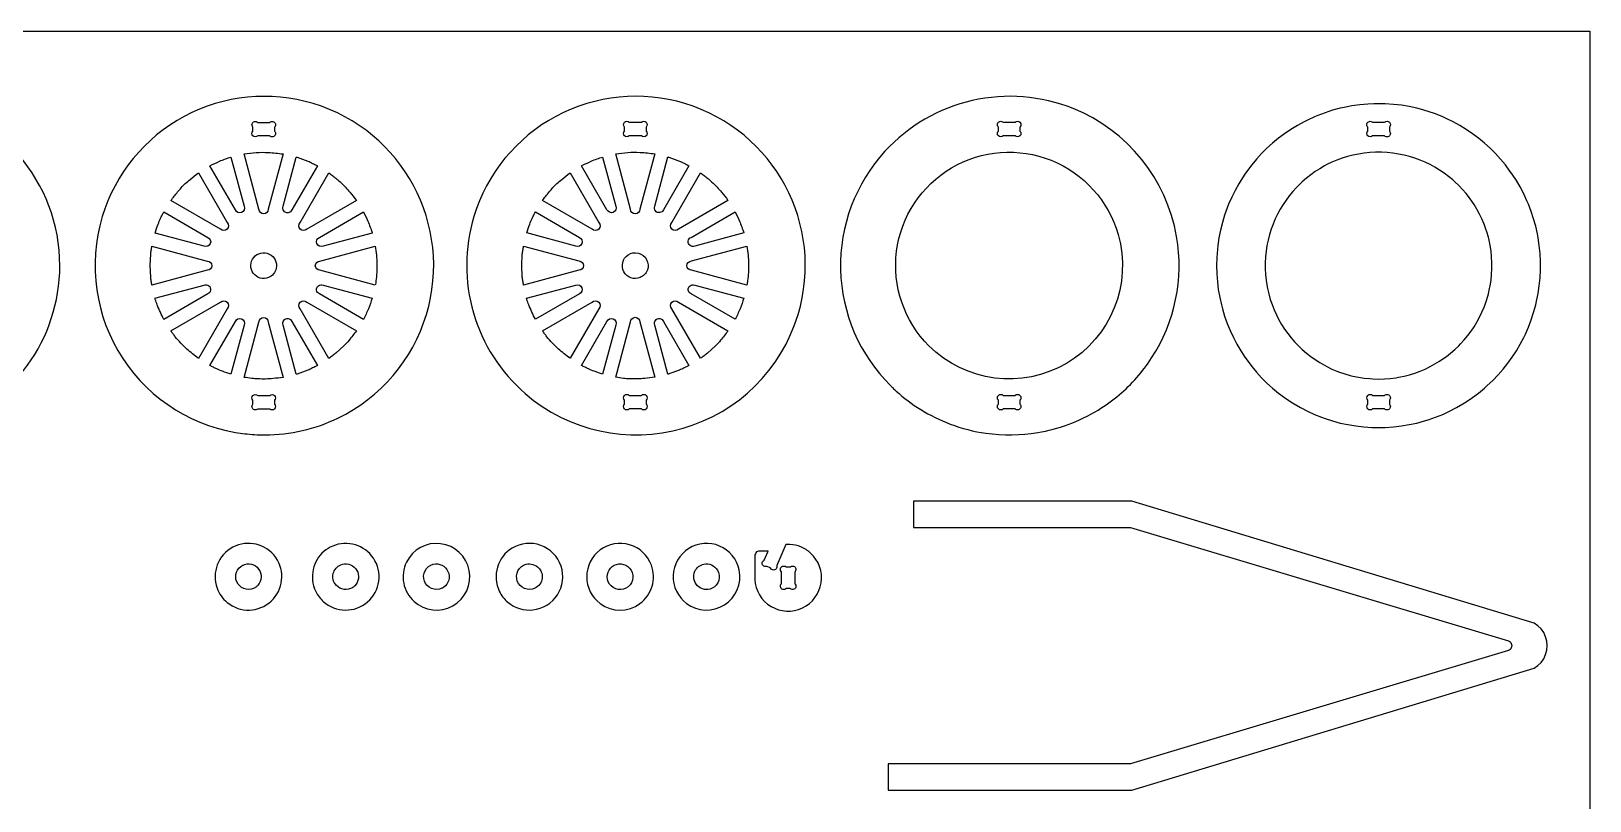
# Model space of a CAD drawing. Extents: x -21.6 to 50.9, y 1.1 to 40.4.
# Drawn here: x 22.16 to 50.91, y 26.18 to 40.38 of the extents above; entities that cross this region are included whole.
import ezdxf

# ---------------------------------------------------------------- set-up
doc = ezdxf.new("R2010")
doc.units = 0
doc.header["$MEASUREMENT"] = 0
doc.layers.get('0').update_dxf_attribs({"linetype": 'CONTINUOUS'})
doc.layers.add('SECTIONCUTEDGES', color=18, linetype='CONTINUOUS')

msp = doc.modelspace()

# ---------------------------------------------------------------- linework, layer by layer
for points in [[(50.915, 40.384), (50.915, 1.081), (-21.593, 1.081), (-21.593, 40.384)], [(49.102, 36.219), (49.092, 36.325), (49.076, 36.428), (49.055, 36.53), (49.043, 36.581), (49.015, 36.68), (48.999, 36.729), (48.963, 36.825), (48.924, 36.919), (48.88, 37.01), (48.831, 37.099), (48.779, 37.185), (48.751, 37.228), (48.693, 37.31), (48.631, 37.389), (48.565, 37.464), (48.496, 37.537), (48.423, 37.606), (48.386, 37.64), (48.308, 37.704), (48.228, 37.764), (48.144, 37.82), (48.058, 37.873), (47.969, 37.921), (47.878, 37.965), (47.784, 38.005), (47.688, 38.04), (47.59, 38.07), (47.489, 38.096), (47.387, 38.117), (47.283, 38.133), (47.178, 38.144), (47.071, 38.149), (46.963, 38.149), (46.856, 38.144), (46.751, 38.133), (46.647, 38.117), (46.545, 38.096), (46.444, 38.07), (46.346, 38.04), (46.25, 38.005), (46.156, 37.965), (46.065, 37.921), (46.02, 37.897), (45.932, 37.847), (45.847, 37.793), (45.765, 37.734), (45.686, 37.672), (45.611, 37.606), (45.538, 37.537), (45.503, 37.501), (45.435, 37.427), (45.371, 37.349), (45.311, 37.269), (45.255, 37.185), (45.202, 37.099), (45.154, 37.01), (45.11, 36.919), (45.07, 36.825), (45.035, 36.729), (45.005, 36.631), (44.979, 36.53), (44.958, 36.428), (44.942, 36.325), (44.931, 36.219), (44.926, 36.112), (44.926, 36.004), (44.931, 35.897), (44.942, 35.792), (44.949, 35.74), (44.968, 35.637), (44.991, 35.535), (45.019, 35.436), (45.052, 35.339), (45.09, 35.244), (45.132, 35.151), (45.178, 35.061), (45.228, 34.974), (45.283, 34.889), (45.341, 34.807), (45.403, 34.728), (45.469, 34.652), (45.538, 34.579), (45.611, 34.51), (45.686, 34.444), (45.765, 34.382), (45.847, 34.324), (45.932, 34.269), (46.02, 34.219), (46.065, 34.195), (46.156, 34.151), (46.25, 34.112), (46.298, 34.093), (46.395, 34.061), (46.494, 34.032), (46.545, 34.02), (46.647, 33.999), (46.751, 33.983), (46.856, 33.973), (46.909, 33.969), (47.017, 33.966), (47.125, 33.969), (47.231, 33.977), (47.335, 33.991), (47.387, 33.999), (47.489, 34.02), (47.59, 34.046), (47.688, 34.076), (47.784, 34.112), (47.878, 34.151), (47.969, 34.195), (48.058, 34.244), (48.144, 34.296), (48.186, 34.324), (48.268, 34.382), (48.347, 34.444), (48.423, 34.51), (48.496, 34.579), (48.531, 34.615), (48.599, 34.689), (48.662, 34.767), (48.723, 34.847), (48.779, 34.931), (48.831, 35.017), (48.88, 35.106), (48.924, 35.197), (48.963, 35.291), (48.982, 35.339), (49.015, 35.436), (49.043, 35.535), (49.066, 35.637), (49.076, 35.688), (49.092, 35.792), (49.102, 35.897), (49.108, 36.004), (49.108, 36.112)]]:
    msp.add_lwpolyline(points, close=True)
at = {"layer": 'SECTIONCUTEDGES'}
for points in [[(17.032, 34.233, 0.325322), (20.525, 33.087, 0.325497), (22.689, 36.057, 0.371858), (20.022, 39.147, 0.371962), (16.576, 36.961, 0.115164), (16.486, 35.543, 0.115322)], [(26.475, 32.936, 0.112364), (27.819, 33.245, 0.210055), (29.452, 35.155, 0.414116), (27.364, 39.048, 0.414311), (23.472, 36.962, 0.221929), (23.851, 34.344, 0.222236), (26.099, 32.957, 0.015157), (26.281, 32.941, 0.014233)], [(31.276, 33.697, 0.254136), (34.188, 33.059, 0.254134), (36.308, 35.156, 0.414116), (34.22, 39.049, 0.414311), (30.328, 36.963, 0.14489), (30.319, 35.19, 0.144775)], [(38.117, 33.745, 0.048565), (38.573, 33.402, 0.045826), (39.116, 33.135, 0.057671), (39.773, 32.967, 0.073449), (40.73, 32.979, 0.049668), (41.289, 33.126, 0.046635), (41.843, 33.394, 0.040326), (42.232, 33.674, 0.072135), (42.831, 34.355, 0.189941), (43.291, 36.595, 0.25932), (41.381, 38.956, 0.152812), (39.523, 39.104, 0.15269), (37.911, 38.167, 0.193513), (37.092, 35.986, 0.193448), (38.012, 33.846, 0.005813), (38.056, 33.802, 0.004363)], [(26.339, 38.702), (26.561, 38.702, -1), (26.649, 38.614), (26.649, 38.541, -1), (26.561, 38.452), (26.339, 38.452, -1), (26.251, 38.541), (26.251, 38.614, -1)], [(33.195, 38.703), (33.417, 38.703, -1), (33.505, 38.615), (33.505, 38.541, -1), (33.417, 38.453), (33.195, 38.453, -1), (33.107, 38.541), (33.107, 38.615, -1)], [(40.092, 38.703), (40.313, 38.703, -1), (40.402, 38.614), (40.402, 38.541, -1), (40.313, 38.453), (40.092, 38.453, -1), (40.003, 38.541), (40.003, 38.614, -1)], [(46.908, 38.703), (47.129, 38.703, -1), (47.218, 38.614), (47.218, 38.541, -1), (47.129, 38.453), (46.908, 38.453, -1), (46.819, 38.541), (46.819, 38.614, -1)], [(25.846, 38.061), (26.089, 37.155, -1), (25.927, 37.088), (25.458, 37.9, -0.012176), (25.634, 37.983, -0.019565), (25.746, 38.028, -0.009363), (25.796, 38.045, 0.003121)], [(26.807, 38.119), (26.534, 37.097, -1), (26.363, 37.097), (26.09, 38.118, -0.057699), (26.538, 38.146, -0.024823)], [(27.44, 37.902), (26.97, 37.088, -1), (26.808, 37.155), (27.051, 38.062, 0.006199), (27.061, 38.06, -0.0186), (27.07, 38.057), (27.264, 37.986, -0.018388), (27.352, 37.945, 0.006129)], [(32.702, 38.062), (32.945, 37.156, -1), (32.783, 37.089), (32.314, 37.9, -0.012176), (32.49, 37.984, -0.019565), (32.602, 38.029, -0.009363), (32.652, 38.046, 0.003121)], [(33.663, 38.119), (33.39, 37.098, -1), (33.219, 37.098), (32.945, 38.119, -0.057699), (33.393, 38.147, -0.024823)], [(34.296, 37.902), (33.826, 37.089, -1), (33.664, 37.156), (33.907, 38.063, 0.006199), (33.916, 38.061, -0.0186), (33.926, 38.058), (34.12, 37.987, -0.018388), (34.208, 37.946, 0.006129)], [(38.722, 34.579, -0.49076), (39.141, 37.863, -0.490919), (42.213, 36.631, -0.341454), (41.26, 34.255, -0.341597)], [(25.245, 37.769), (25.774, 36.853, -1), (25.653, 36.732), (24.738, 37.261, -0.014778), (24.861, 37.417, -0.028539), (25.004, 37.571, -0.018438), (25.093, 37.649, -0.011345)], [(28.16, 37.261), (27.244, 36.732, -1), (27.123, 36.853), (27.652, 37.769, 0.006303), (27.717, 37.721, -0.01891), (27.781, 37.673, -0.017187), (27.858, 37.605, -0.012321), (27.959, 37.505, -0.018926), (28.042, 37.411, -0.012469)], [(32.101, 37.77), (32.63, 36.854, -1), (32.509, 36.733), (31.594, 37.262, -0.014778), (31.717, 37.418, -0.028539), (31.86, 37.572, -0.018438), (31.949, 37.65, -0.011345)], [(35.015, 37.262), (34.1, 36.733, -1), (33.979, 36.854), (34.508, 37.769, 0.006303), (34.573, 37.722, -0.01891), (34.637, 37.674, -0.017187), (34.714, 37.606, -0.012321), (34.815, 37.505, -0.018926), (34.898, 37.412, -0.012469)], [(24.606, 37.048), (25.418, 36.579, -1), (25.351, 36.417), (24.446, 36.66, -0.012918), (24.502, 36.821, -0.018758), (24.547, 36.93, -0.010898), (24.576, 36.989, 0.003632)], [(28.452, 36.66), (27.546, 36.417, -1), (27.479, 36.579), (28.291, 37.048, -0.026072), (28.371, 36.88, -0.02074)], [(31.462, 37.049), (32.274, 36.58, -1), (32.207, 36.418), (31.302, 36.661, -0.012918), (31.357, 36.822, -0.018758), (31.403, 36.93, -0.010898), (31.432, 36.99, 0.003632)], [(35.308, 36.661), (34.402, 36.418, -1), (34.334, 36.58), (35.147, 37.049, -0.026072), (35.227, 36.881, -0.020703)], [(24.388, 36.417), (25.409, 36.143, -1), (25.409, 35.972), (24.388, 35.699, 0.006429), (24.376, 35.772, -0.01929), (24.365, 35.846), (24.355, 36.058), (24.365, 36.269, -0.018896), (24.376, 36.343, 0.006298)], [(26.54, 35.838, -0.781821), (26.266, 36.209, -0.781093), (26.682, 36.01, -0.122906), (26.632, 35.906, -0.122447)], [(28.509, 35.699), (27.488, 35.972, -1), (27.488, 36.143), (28.509, 36.417, -0.035509), (28.539, 36.087, -0.037792), (28.521, 35.777, -0.007975), (28.516, 35.738, 0.002658)], [(31.244, 36.417), (32.265, 36.144, -1), (32.265, 35.973), (31.244, 35.7, 0.006429), (31.232, 35.773, -0.01929), (31.221, 35.847), (31.21, 36.059), (31.221, 36.27, -0.018896), (31.231, 36.344, 0.006298)], [(33.394, 35.838, -0.385134), (33.094, 35.946, -0.384041), (33.171, 36.256, -0.445044), (33.514, 36.171, -0.443903)], [(35.365, 35.7), (34.344, 35.973, -1), (34.344, 36.144), (35.365, 36.417, -0.035509), (35.395, 36.088, -0.037792), (35.377, 35.778, -0.007975), (35.371, 35.739, 0.002658)], [(24.444, 35.455), (25.351, 35.698, -1), (25.418, 35.536), (24.606, 35.067, -0.020623), (24.486, 35.333, -0.019978), (24.449, 35.436, -0.019766), (24.446, 35.446, 0.006588)], [(28.291, 35.067), (27.479, 35.536, -1), (27.546, 35.698), (28.451, 35.456, -0.023422), (28.381, 35.26, -0.022807)], [(31.3, 35.456), (32.207, 35.699, -1), (32.274, 35.537), (31.462, 35.068, -0.020623), (31.342, 35.334, -0.019978), (31.305, 35.437, -0.019766), (31.302, 35.446, 0.006588)], [(35.147, 35.068), (34.335, 35.537, -1), (34.402, 35.699), (35.307, 35.456, -0.023422), (35.237, 35.261, -0.022807)], [(24.738, 34.854), (25.653, 35.383, -1), (25.774, 35.262), (25.245, 34.347, -0.024397), (25.032, 34.52, -0.042082), (24.818, 34.746, -0.010889), (24.778, 34.8, 0.00363)], [(27.652, 34.347), (27.123, 35.262, -1), (27.244, 35.383), (28.159, 34.855, -0.014529), (28.024, 34.681, -0.022653), (27.929, 34.577), (27.781, 34.443, -0.018394), (27.717, 34.394, 0.006131)], [(31.593, 34.855), (32.509, 35.384, -1), (32.63, 35.263), (32.101, 34.348, -0.024397), (31.888, 34.52, -0.042082), (31.674, 34.747, -0.010889), (31.633, 34.801, 0.00363)], [(34.508, 34.348), (33.979, 35.263, -1), (34.1, 35.384), (35.015, 34.855, -0.014529), (34.88, 34.682, -0.022653), (34.785, 34.578), (34.637, 34.443, -0.018394), (34.573, 34.395, 0.006131)], [(25.458, 34.215), (25.927, 35.028, -1), (26.089, 34.96), (25.846, 34.055, -0.012234), (25.69, 34.109, -0.017991), (25.586, 34.152, -0.010478), (25.522, 34.183, 0.003492)], [(26.09, 33.997), (26.363, 35.018, -1), (26.534, 35.018), (26.807, 33.997, -0.013089), (26.625, 33.975, -0.036535), (26.344, 33.968, -0.015577), (26.231, 33.977, -0.012352)], [(27.051, 34.053), (26.808, 34.961, -1), (26.97, 35.028), (27.44, 34.214, 0.006248), (27.352, 34.17, -0.018746), (27.264, 34.129), (27.07, 34.058, -0.018599), (27.061, 34.056, 0.006199)], [(32.314, 34.216), (32.783, 35.028, -1), (32.945, 34.961), (32.702, 34.056, -0.012234), (32.546, 34.11, -0.017991), (32.442, 34.153, -0.010478), (32.378, 34.184, 0.003492)], [(32.946, 33.998), (33.219, 35.019, -1), (33.39, 35.019), (33.663, 33.998, -0.013089), (33.481, 33.976, -0.036535), (33.2, 33.969, -0.015577), (33.087, 33.978, -0.012352)], [(33.907, 34.054), (33.664, 34.961, -1), (33.826, 35.028), (34.296, 34.215, 0.006248), (34.208, 34.171, -0.018746), (34.12, 34.13), (33.926, 34.059, -0.018599), (33.917, 34.056, 0.006199)], [(26.649, 33.575), (26.649, 33.502, -1), (26.561, 33.413), (26.339, 33.413, -1), (26.251, 33.502), (26.251, 33.575, -1), (26.339, 33.663), (26.561, 33.663, -1)], [(33.107, 33.502), (33.107, 33.576, -1), (33.195, 33.664), (33.417, 33.664, -1), (33.505, 33.576), (33.505, 33.502, -1), (33.417, 33.414), (33.195, 33.414, -1)], [(40.313, 33.414), (40.092, 33.414, -1), (40.003, 33.502), (40.003, 33.575, -1), (40.092, 33.664), (40.313, 33.664, -1), (40.402, 33.575), (40.402, 33.502, -1)], [(47.129, 33.414), (46.908, 33.414, -1), (46.819, 33.502), (46.819, 33.575, -1), (46.908, 33.664), (47.129, 33.664, -1), (47.218, 33.575), (47.218, 33.502, -1)], [(25.777, 29.844, 0.875865), (26.671, 30.675, 0.875175), (25.591, 30.107, 0.066567), (25.666, 29.963, 0.066175)], [(27.549, 29.863, 0.379539), (28.365, 29.853, 0.379687), (28.473, 30.663, 0.173657), (28.141, 30.906, 0.170819), (27.723, 30.885, 0.163652), (27.437, 30.639, 0.156929), (27.35, 30.256, 0.095178), (27.411, 30.045, 0.091539)], [(29.223, 29.863, 0.721922), (30.24, 30.436, 0.721529), (29.082, 30.585, 0.161758), (29.033, 30.201, 0.161493)], [(31.032, 30.845, 0.18616), (30.763, 30.497, 0.183377), (30.796, 30.052, 0.110679), (30.954, 29.847, 0.201186), (31.414, 29.706, 0.481079), (31.935, 30.514, 0.48086)], [(32.657, 29.825, 0.331987), (33.392, 29.825, 0.331772), (33.603, 30.53, 0.501759), (32.658, 30.812, 0.501516)], [(34.251, 29.825, 0.311571), (34.949, 29.799, 0.311041), (35.222, 30.443, 0.525505), (34.29, 30.838, 0.524889)], [(36.084, 30.912), (35.915, 30.526, 0.08601), (35.916, 30.516, -0.186349), (35.913, 30.476, -0.284949), (35.858, 30.441, -0.285005), (35.801, 30.474, -0.066648), (35.8, 30.477, 0.145329), (35.798, 30.48), (35.731, 30.51, 0.07969), (35.72, 30.508, -0.210482), (35.675, 30.515, -0.269976), (35.646, 30.57, -0.269963), (35.68, 30.623, -0.065764), (35.683, 30.624, 0.145587), (35.685, 30.626), (35.758, 30.792), (35.577, 30.792, 0.146455), (35.544, 30.775, 0.196282), (35.511, 30.699), (35.511, 30.267, 0.533963), (36.389, 29.743, 0.533869), (36.54, 30.754, 0.08601), (36.361, 30.868, 0.087552), (36.158, 30.913, 0.020955), (36.121, 30.913, -0.006984)], [(26.261, 30.1, -0.40369), (25.954, 30.223, -0.406894), (26.066, 30.532, -0.358958), (26.357, 30.461, -0.355487), (26.344, 30.16, -0.056856), (26.305, 30.125, -0.057759)], [(28.054, 30.1, -0.167832), (27.893, 30.094, -0.173437), (27.766, 30.187, -0.243707), (27.741, 30.403, -0.244139), (27.903, 30.548, -0.337448), (28.168, 30.436, -0.338313), (28.13, 30.151, -0.047911), (28.092, 30.12, -0.054789)], [(29.739, 30.105, -0.439529), (29.415, 30.239, -0.443818), (29.577, 30.548, -0.36461), (29.85, 30.416, -0.361552), (29.769, 30.122, -0.021025), (29.754, 30.113, -0.021405)], [(31.453, 30.105, -0.439529), (31.129, 30.239, -0.443818), (31.291, 30.548, -0.136084), (31.414, 30.545, -0.127388), (31.526, 30.477, -0.098957), (31.57, 30.41, -0.12042), (31.586, 30.294, -0.128999), (31.544, 30.181, -0.130996)], [(32.807, 30.227, -0.393248), (32.917, 30.529, -0.392669), (33.227, 30.441, -0.436091), (33.133, 30.108, -0.435495)], [(34.722, 30.105, -0.318573), (34.454, 30.151, -0.315342), (34.406, 30.421, -0.235508), (34.569, 30.55, -0.318805), (34.822, 30.441, -0.211921), (34.846, 30.251, -0.211232)], [(36.162, 30.498, 0.08601), (36.171, 30.503, -0.186349), (36.208, 30.516, -0.284949), (36.263, 30.48, -0.285005), (36.255, 30.415, -0.066648), (36.253, 30.412, 0.145329), (36.251, 30.41), (36.251, 30.188, 0.08601), (36.256, 30.18, -0.186349), (36.269, 30.142, -0.284949), (36.233, 30.087, -0.285005), (36.167, 30.095, -0.066648), (36.165, 30.098, 0.145329), (36.162, 30.1), (36.089, 30.1, 0.08601), (36.081, 30.095, -0.186349), (36.044, 30.081, -0.284949), (35.988, 30.118, -0.285005), (35.996, 30.183, -0.066648), (35.999, 30.185, 0.145329), (36.001, 30.188), (36.001, 30.41, 0.08601), (35.996, 30.418, -0.186349), (35.983, 30.455, -0.284949), (36.019, 30.511, -0.285005), (36.084, 30.502, -0.066648), (36.087, 30.5, 0.145329), (36.089, 30.498)]]:
    msp.add_lwpolyline(points, format="xyb", close=True, dxfattribs=at)
for points in [[(46.892, 33.073), (47.03, 33.07), (47.142, 33.073), (47.291, 33.083), (47.438, 33.1), (47.582, 33.124), (47.724, 33.154), (47.864, 33.192), (47.932, 33.213), (48.068, 33.26), (48.2, 33.313), (48.328, 33.373), (48.454, 33.438), (48.575, 33.508), (48.635, 33.546), (48.751, 33.624), (48.863, 33.708), (48.971, 33.797), (49.023, 33.844), (49.125, 33.94), (49.221, 34.041), (49.313, 34.146), (49.4, 34.256), (49.482, 34.369), (49.559, 34.486), (49.63, 34.608), (49.695, 34.732), (49.726, 34.796), (49.783, 34.925), (49.833, 35.058), (49.878, 35.194), (49.916, 35.332), (49.933, 35.402), (49.961, 35.544), (49.982, 35.688), (49.997, 35.835), (50.004, 35.983), (50.004, 36.133), (49.997, 36.281), (49.982, 36.428), (49.961, 36.572), (49.948, 36.643), (49.916, 36.784), (49.878, 36.923), (49.833, 37.058), (49.783, 37.191), (49.755, 37.256), (49.695, 37.384), (49.63, 37.509), (49.559, 37.63), (49.482, 37.747), (49.442, 37.804), (49.357, 37.916), (49.268, 38.023), (49.174, 38.126), (49.075, 38.225), (48.971, 38.319), (48.863, 38.408), (48.751, 38.492), (48.635, 38.571), (48.515, 38.644), (48.391, 38.712), (48.264, 38.774), (48.2, 38.803), (48.068, 38.856), (47.932, 38.903), (47.794, 38.944), (47.724, 38.962), (47.582, 38.993), (47.438, 39.017), (47.291, 39.034), (47.142, 39.044), (47.004, 39.046), (46.929, 39.045), (46.817, 39.039), (46.669, 39.026), (46.523, 39.005), (46.38, 38.978), (46.309, 38.962), (46.17, 38.924), (46.033, 38.88), (45.9, 38.83), (45.834, 38.803), (45.706, 38.744), (45.642, 38.712), (45.519, 38.644), (45.399, 38.571), (45.283, 38.492), (45.171, 38.408), (45.063, 38.319), (44.959, 38.225), (44.86, 38.126), (44.766, 38.023), (44.677, 37.916), (44.634, 37.861), (44.552, 37.747), (44.475, 37.63), (44.439, 37.57), (44.371, 37.447), (44.308, 37.32), (44.251, 37.191), (44.2, 37.058), (44.177, 36.991), (44.136, 36.854), (44.101, 36.714), (44.073, 36.572), (44.052, 36.428), (44.043, 36.355), (44.033, 36.207), (44.029, 36.058), (44.033, 35.909), (44.043, 35.761), (44.061, 35.616), (44.086, 35.473), (44.118, 35.332), (44.136, 35.262), (44.177, 35.125), (44.225, 34.991), (44.279, 34.86), (44.339, 34.732), (44.404, 34.608), (44.475, 34.486), (44.552, 34.369), (44.592, 34.312), (44.677, 34.2), (44.766, 34.093), (44.86, 33.99), (44.959, 33.891), (45.063, 33.797), (45.171, 33.708), (45.283, 33.624), (45.399, 33.546), (45.458, 33.508), (45.58, 33.438), (45.706, 33.373), (45.834, 33.313), (45.966, 33.26), (46.033, 33.236), (46.17, 33.192), (46.309, 33.154), (46.452, 33.124), (46.596, 33.1), (46.743, 33.083)], [(37.972, 26.382), (42.463, 26.382), (49.89, 28.633), (49.958, 28.68), (50.017, 28.738), (50.065, 28.806), (50.1, 28.882), (50.122, 28.963), (50.129, 29.047), (50.122, 29.131), (50.1, 29.212), (50.065, 29.288), (50.017, 29.356), (49.958, 29.414), (49.89, 29.46), (42.463, 31.712), (38.437, 31.712), (38.437, 31.227), (42.438, 31.227), (49.412, 29.138), (49.429, 29.129), (49.444, 29.117), (49.456, 29.102), (49.465, 29.085), (49.471, 29.066), (49.473, 29.047), (49.471, 29.027), (49.465, 29.008), (49.456, 28.991), (49.444, 28.976), (49.429, 28.964), (49.412, 28.955), (42.438, 26.866), (37.972, 26.866)]]:
    msp.add_lwpolyline(points, close=True, dxfattribs=at)

doc.saveas('drawing.dxf')
